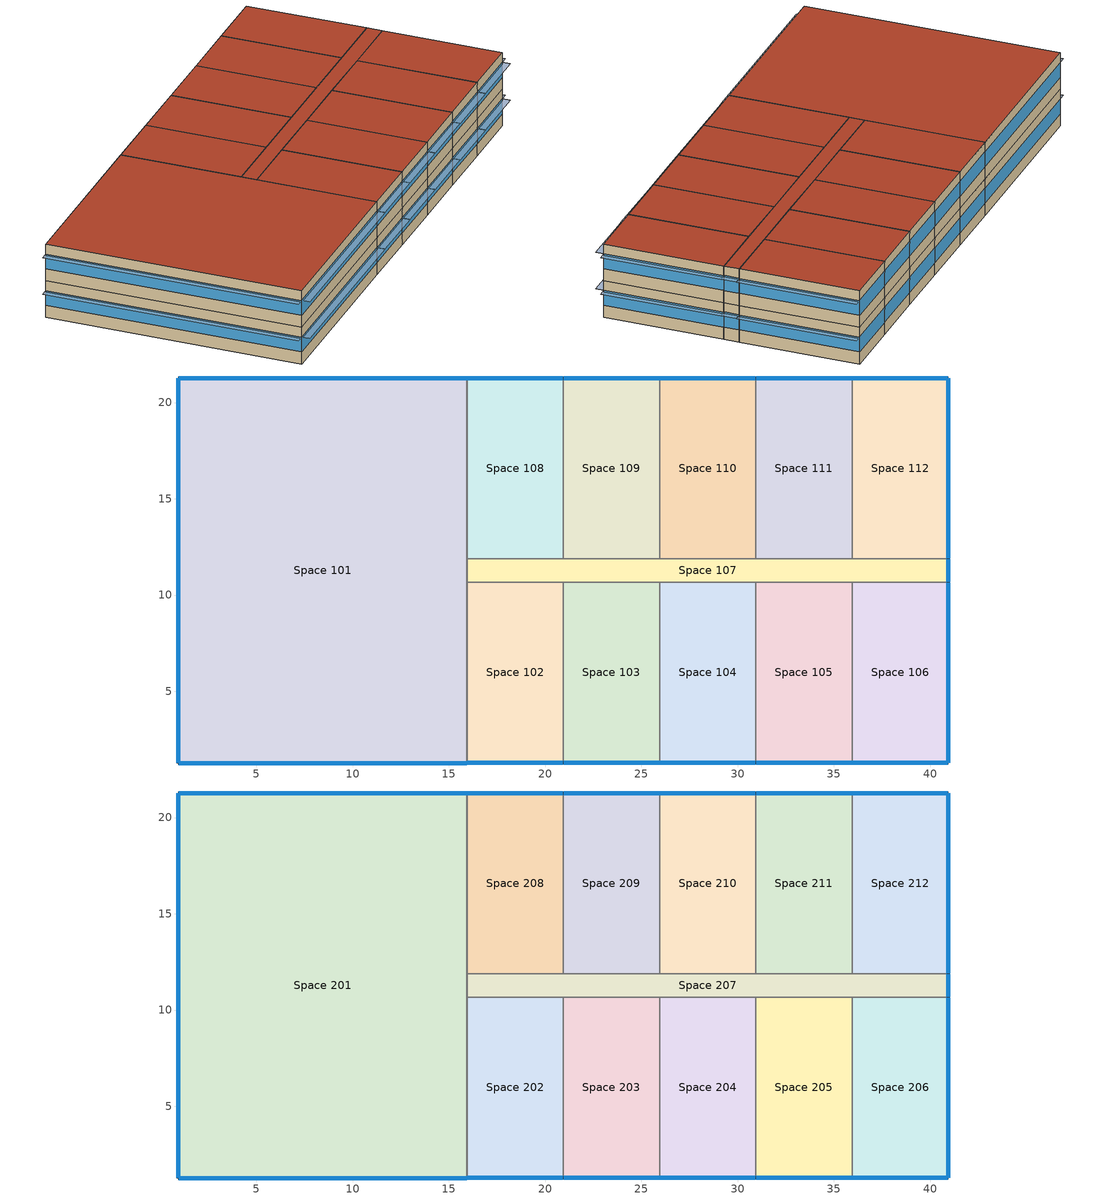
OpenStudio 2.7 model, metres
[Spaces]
Space 101
 floor ground: 15.94,21.28 15.94,1.28 0.94,1.28 0.94,21.28 z0
 wall outside: 15.94,21.28 0.94,21.28 0.94,1.28 15.94,1.28 z0:3
 wall to Space 108: 15.94,11.88 15.94,21.28 z0:3
 wall to Space 107: 15.94,10.68 15.94,11.88 z0:3
 wall to Space 102: 15.94,1.28 15.94,10.68 z0:3
 window: 15.92,21.28 0.97,21.28 / 0.97,1.28 15.92,1.28 / 0.94,21.25 0.94,1.3 z1:2.2
Space 102
 floor ground: 20.94,10.68 20.94,1.28 15.94,1.28 15.94,10.68 z0
 wall outside: 15.94,1.28 20.94,1.28 z0:3
 wall to Space 107: 20.94,10.68 15.94,10.68 z0:3
 wall to Space 103: 20.94,1.28 20.94,10.68 z0:3
 window: 15.97,1.28 20.92,1.28 z1:2.21
Space 103
 floor ground: 25.94,10.68 25.94,1.28 20.94,1.28 20.94,10.68 z0
 wall outside: 20.94,1.28 25.94,1.28 z0:3
 wall to Space 107: 25.94,10.68 20.94,10.68 z0:3
 wall to Space 104: 25.94,1.28 25.94,10.68 z0:3
 window: 20.97,1.28 25.92,1.28 z1:2.21
Space 104
 floor ground: 30.94,10.68 30.94,1.28 25.94,1.28 25.94,10.68 z0
 wall outside: 25.94,1.28 30.94,1.28 z0:3
 wall to Space 107: 30.94,10.68 25.94,10.68 z0:3
 wall to Space 105: 30.94,1.28 30.94,10.68 z0:3
 window: 25.97,1.28 30.92,1.28 z1:2.21
Space 105
 floor ground: 35.94,10.68 35.94,1.28 30.94,1.28 30.94,10.68 z0
 wall outside: 30.94,1.28 35.94,1.28 z0:3
 wall to Space 107: 35.94,10.68 30.94,10.68 z0:3
 wall to Space 106: 35.94,1.28 35.94,10.68 z0:3
 window: 30.97,1.28 35.92,1.28 z1:2.21
Space 106
 floor ground: 40.94,10.68 40.94,1.28 35.94,1.28 35.94,10.68 z0
 wall outside: 35.94,1.28 40.94,1.28 40.94,10.68 z0:3
 wall to Space 107: 40.94,10.68 35.94,10.68 z0:3
 window: 40.94,1.3 40.94,10.65 / 35.97,1.28 40.92,1.28 z1:2.21
Space 107
 floor ground: 40.94,11.88 40.94,10.68 15.94,10.68 15.94,11.88 z0
 wall outside: 40.94,10.68 40.94,11.88 z0:3
 wall to Space 111: 35.94,11.88 30.94,11.88 z0:3
 wall to Space 112: 40.94,11.88 35.94,11.88 z0:3
 wall to Space 108: 20.94,11.88 15.94,11.88 z0:3
 wall to Space 109: 25.94,11.88 20.94,11.88 z0:3
 wall to Space 110: 30.94,11.88 25.94,11.88 z0:3
 window: 40.94,10.7 40.94,11.85 z1:2.25
Space 108
 floor ground: 20.94,21.28 20.94,11.88 15.94,11.88 15.94,21.28 z0
 wall outside: 20.94,21.28 15.94,21.28 z0:3
 wall to Space 109: 20.94,11.88 20.94,21.28 z0:3
 window: 20.92,21.28 15.97,21.28 z1:2.21
Space 109
 floor ground: 25.94,21.28 25.94,11.88 20.94,11.88 20.94,21.28 z0
 wall outside: 25.94,21.28 20.94,21.28 z0:3
 wall to Space 110: 25.94,11.88 25.94,21.28 z0:3
 window: 25.92,21.28 20.97,21.28 z1:2.21
Space 110
 floor ground: 30.94,21.28 30.94,11.88 25.94,11.88 25.94,21.28 z0
 wall outside: 30.94,21.28 25.94,21.28 z0:3
 wall to Space 111: 30.94,11.88 30.94,21.28 z0:3
 window: 30.92,21.28 25.97,21.28 z1:2.21
Space 111
 floor ground: 35.94,21.28 35.94,11.88 30.94,11.88 30.94,21.28 z0
 wall outside: 35.94,21.28 30.94,21.28 z0:3
 wall to Space 112: 35.94,11.88 35.94,21.28 z0:3
 window: 35.92,21.28 30.97,21.28 z1:2.21
Space 112
 floor ground: 40.94,21.28 40.94,11.88 35.94,11.88 35.94,21.28 z0
 wall outside: 40.94,11.88 40.94,21.28 35.94,21.28 z0:3
 window: 40.94,11.9 40.94,21.25 / 40.92,21.28 35.97,21.28 z1:2.21
Space 201
 floor to Space 101: 15.94,21.28 15.94,1.28 0.94,1.28 0.94,21.28 z3
 wall outside: 15.94,21.28 0.94,21.28 0.94,1.28 15.94,1.28 z3:6
 wall to Space 208: 15.94,11.88 15.94,21.28 z3:6
 wall to Space 207: 15.94,10.68 15.94,11.88 z3:6
 wall to Space 202: 15.94,1.28 15.94,10.68 z3:6
 window: 15.92,21.28 0.97,21.28 / 0.97,1.28 15.92,1.28 / 0.94,21.25 0.94,1.3 z4:5.2
 roof outside: 15.94,1.28 15.94,21.28 0.94,21.28 0.94,1.28 z6
Space 202
 floor to Space 102: 20.94,10.68 20.94,1.28 15.94,1.28 15.94,10.68 z3
 wall outside: 15.94,1.28 20.94,1.28 z3:6
 wall to Space 207: 20.94,10.68 15.94,10.68 z3:6
 wall to Space 203: 20.94,1.28 20.94,10.68 z3:6
 window: 15.97,1.28 20.92,1.28 z4:5.21
 roof outside: 20.94,1.28 20.94,10.68 15.94,10.68 15.94,1.28 z6
Space 203
 floor to Space 103: 25.94,10.68 25.94,1.28 20.94,1.28 20.94,10.68 z3
 wall outside: 20.94,1.28 25.94,1.28 z3:6
 wall to Space 207: 25.94,10.68 20.94,10.68 z3:6
 wall to Space 204: 25.94,1.28 25.94,10.68 z3:6
 window: 20.97,1.28 25.92,1.28 z4:5.21
 roof outside: 25.94,1.28 25.94,10.68 20.94,10.68 20.94,1.28 z6
Space 204
 floor to Space 104: 30.94,10.68 30.94,1.28 25.94,1.28 25.94,10.68 z3
 wall outside: 25.94,1.28 30.94,1.28 z3:6
 wall to Space 207: 30.94,10.68 25.94,10.68 z3:6
 wall to Space 205: 30.94,1.28 30.94,10.68 z3:6
 window: 25.97,1.28 30.92,1.28 z4:5.21
 roof outside: 30.94,1.28 30.94,10.68 25.94,10.68 25.94,1.28 z6
Space 205
 floor to Space 105: 35.94,10.68 35.94,1.28 30.94,1.28 30.94,10.68 z3
 wall outside: 30.94,1.28 35.94,1.28 z3:6
 wall to Space 207: 35.94,10.68 30.94,10.68 z3:6
 wall to Space 206: 35.94,1.28 35.94,10.68 z3:6
 window: 30.97,1.28 35.92,1.28 z4:5.21
 roof outside: 35.94,1.28 35.94,10.68 30.94,10.68 30.94,1.28 z6
Space 206
 floor to Space 106: 40.94,10.68 40.94,1.28 35.94,1.28 35.94,10.68 z3
 wall outside: 35.94,1.28 40.94,1.28 40.94,10.68 z3:6
 wall to Space 207: 40.94,10.68 35.94,10.68 z3:6
 window: 40.94,1.3 40.94,10.65 / 35.97,1.28 40.92,1.28 z4:5.21
 roof outside: 40.94,1.28 40.94,10.68 35.94,10.68 35.94,1.28 z6
Space 207
 floor to Space 107: 40.94,11.88 40.94,10.68 15.94,10.68 15.94,11.88 z3
 wall outside: 40.94,10.68 40.94,11.88 z3:6
 wall to Space 211: 35.94,11.88 30.94,11.88 z3:6
 wall to Space 212: 40.94,11.88 35.94,11.88 z3:6
 wall to Space 208: 20.94,11.88 15.94,11.88 z3:6
 wall to Space 209: 25.94,11.88 20.94,11.88 z3:6
 wall to Space 210: 30.94,11.88 25.94,11.88 z3:6
 window: 40.94,10.7 40.94,11.85 z4:5.25
 roof outside: 40.94,10.68 40.94,11.88 15.94,11.88 15.94,10.68 z6
Space 208
 floor to Space 108: 20.94,21.28 20.94,11.88 15.94,11.88 15.94,21.28 z3
 wall outside: 20.94,21.28 15.94,21.28 z3:6
 wall to Space 209: 20.94,11.88 20.94,21.28 z3:6
 window: 20.92,21.28 15.97,21.28 z4:5.21
 roof outside: 20.94,11.88 20.94,21.28 15.94,21.28 15.94,11.88 z6
Space 209
 floor to Space 109: 25.94,21.28 25.94,11.88 20.94,11.88 20.94,21.28 z3
 wall outside: 25.94,21.28 20.94,21.28 z3:6
 wall to Space 210: 25.94,11.88 25.94,21.28 z3:6
 window: 25.92,21.28 20.97,21.28 z4:5.21
 roof outside: 25.94,11.88 25.94,21.28 20.94,21.28 20.94,11.88 z6
Space 210
 floor to Space 110: 30.94,21.28 30.94,11.88 25.94,11.88 25.94,21.28 z3
 wall outside: 30.94,21.28 25.94,21.28 z3:6
 wall to Space 211: 30.94,11.88 30.94,21.28 z3:6
 window: 30.92,21.28 25.97,21.28 z4:5.21
 roof outside: 30.94,11.88 30.94,21.28 25.94,21.28 25.94,11.88 z6
Space 211
 floor to Space 111: 35.94,21.28 35.94,11.88 30.94,11.88 30.94,21.28 z3
 wall outside: 35.94,21.28 30.94,21.28 z3:6
 wall to Space 212: 35.94,11.88 35.94,21.28 z3:6
 window: 35.92,21.28 30.97,21.28 z4:5.21
 roof outside: 35.94,11.88 35.94,21.28 30.94,21.28 30.94,11.88 z6
Space 212
 floor to Space 112: 40.94,21.28 40.94,11.88 35.94,11.88 35.94,21.28 z3
 wall outside: 40.94,11.88 40.94,21.28 35.94,21.28 z3:6
 window: 40.94,11.9 40.94,21.25 / 40.92,21.28 35.97,21.28 z4:5.21
 roof outside: 40.94,11.88 40.94,21.28 35.94,21.28 35.94,11.88 z6
shading: 41.55,1.3 41.55,10.65 40.94,10.65 40.94,1.3 z2.21; 25.92,0.67 25.92,1.28 20.97,1.28 20.97,0.67 z2.21; 35.92,0.67 35.92,1.28 30.97,1.28 30.97,0.67 z2.21; 0.94,1.3 0.94,21.25 0.34,21.25 0.34,1.3 z2.2; 20.92,0.67 20.92,1.28 15.97,1.28 15.97,0.67 z2.21; 15.92,0.67 15.92,1.28 0.97,1.28 0.97,0.67 z2.2; 30.92,0.67 30.92,1.28 25.97,1.28 25.97,0.67 z2.21; 41.55,11.9 41.55,21.25 40.94,21.25 40.94,11.9 z2.21; 40.92,0.67 40.92,1.28 35.97,1.28 35.97,0.67 z2.21; 41.57,10.7 41.57,11.85 40.94,11.85 40.94,10.7 z2.25; 20.92,0.67 20.92,1.28 15.97,1.28 15.97,0.67 z5.21; 35.92,0.67 35.92,1.28 30.97,1.28 30.97,0.67 z5.21; 30.92,0.67 30.92,1.28 25.97,1.28 25.97,0.67 z5.21; 25.92,0.67 25.92,1.28 20.97,1.28 20.97,0.67 z5.21; 15.92,0.67 15.92,1.28 0.97,1.28 0.97,0.67 z5.2; 0.94,1.3 0.94,21.25 0.34,21.25 0.34,1.3 z5.2; 41.55,11.9 41.55,21.25 40.94,21.25 40.94,11.9 z5.21; 41.55,1.3 41.55,10.65 40.94,10.65 40.94,1.3 z5.21; 40.92,0.67 40.92,1.28 35.97,1.28 35.97,0.67 z5.21; 41.57,10.7 41.57,11.85 40.94,11.85 40.94,10.7 z5.25
[Building]
Building 1: Space Type=189.1-2009 - Office - OpenOffice - CZ4-8; Default Construction Set=189.1-2009 - CZ5 - Office
[Site]
Piacenza: Latitude {deg}=44.92; Longitude {deg}=9.73; Time Zone {hr}=1; Elevation {m}=134
[ClimateZones]
Climate Zone Institution Name 1=ASHRAE; Climate Zone Document Name 1=ANSI/ASHRAE Standard 169; Climate Zone Document Year 1=2006; Climate Zone Institution Name 2=CEC; Climate Zone Document Name 2=California Climate Zone Descriptions; Climate Zone Document Year 2=1995
[SizingPeriod:DesignDay] Sky Clearness=0; Rain Indicator=0; Snow Indicator=0; Day of Month=21; Daylight Saving Time Indicator=0; Dry-Bulb Temperature Range Modifier Type=DefaultMultipliers
Name | Maximum Dry-Bulb Temperature {C} | Daily Dry-Bulb Temperature Range {deltaC} | Humidity Indicating Conditions at Maximum Dry-Bulb | Barometric Pressure {Pa} | Wind Speed {m/s} | Wind Direction {deg} | Month | Day Type | Humidity Indicating Type | Solar Model Indicator | ASHRAE Taub | ASHRAE Taud
Piacenza Ann Htg 99.6% Condns DB | -6.1 | 0 | -6.1 | 99726 | 2 | 250 | 1 | WinterDesignDay | Wetbulb | ASHRAEClearSky
Piacenza Ann Hum_n 99.6% Condns DP=>MCDB | 3.5 | 0 | -11.3 | 99726 | 2 | 250 | 1 | WinterDesignDay | Dewpoint | ASHRAEClearSky
Piacenza Ann Htg Wind 99.6% Condns WS=>MCDB | 5.8 | 0 | 5.8 | 99726 | 8.9 | 250 | 1 | WinterDesignDay | Wetbulb | ASHRAEClearSky
Piacenza Ann Clg .4% Condns DB=>MWB | 33.1 | 11.9 | 22.7 | 99726 | 2.3 | 90 | 8 | SummerDesignDay | Wetbulb | ASHRAETau | 0.48 | 1.935
Piacenza Ann Clg .4% Condns WB=>MDB | 30.1 | 11.9 | 24.6 | 99726 | 2.3 | 90 | 8 | SummerDesignDay | Wetbulb | ASHRAETau | 0.48 | 1.935
Piacenza Ann Clg .4% Condns DP=>MDB | 27.4 | 11.9 | 23 | 99726 | 2.3 | 90 | 8 | SummerDesignDay | Dewpoint | ASHRAETau | 0.48 | 1.935
Piacenza Ann Clg .4% Condns Enth=>MDB | 30.3 | 11.9 | 74900 | 99726 | 2.3 | 90 | 8 | SummerDesignDay | Enthalpy | ASHRAETau | 0.48 | 1.935
OSLO/FORNEBU Ann Htg 99.6% Condns DB | -17.2 | 0 | -17.2 | 101121 | 0.8 | 0 | 1 | WinterDesignDay | Wetbulb | ASHRAEClearSky
OSLO/FORNEBU Ann Hum_n 99.6% Condns DP=>MCDB | -16 | 0 | -19.9 | 101121 | 0.8 | 0 | 1 | WinterDesignDay | Dewpoint | ASHRAEClearSky
OSLO/FORNEBU Ann Htg Wind 99.6% Condns WS=>MCDB | 5.4 | 0 | 5.4 | 101121 | 10.6 | 0 | 1 | WinterDesignDay | Wetbulb | ASHRAEClearSky
OSLO/FORNEBU Ann Clg .4% Condns DB=>MWB | 26.8 | 8.8 | 17.8 | 101121 | 3.2 | 170 | 7 | SummerDesignDay | Wetbulb | ASHRAETau | 0.402 | 2.166
OSLO/FORNEBU Ann Clg .4% Condns WB=>MDB | 24.1 | 8.8 | 19.2 | 101121 | 3.2 | 170 | 7 | SummerDesignDay | Wetbulb | ASHRAETau | 0.402 | 2.166
OSLO/FORNEBU Ann Clg .4% Condns DP=>MDB | 20.6 | 8.8 | 17.7 | 101121 | 3.2 | 170 | 7 | SummerDesignDay | Dewpoint | ASHRAETau | 0.402 | 2.166
OSLO/FORNEBU Ann Clg .4% Condns Enth=>MDB | 23.7 | 8.8 | 54500 | 101121 | 3.2 | 170 | 7 | SummerDesignDay | Enthalpy | ASHRAETau | 0.402 | 2.166
BANGKOK Ann Htg 99.6% Condns DB | 19 | 0 | 19 | 101181 | 1.6 | 350 | 12 | WinterDesignDay | Wetbulb | ASHRAEClearSky
BANGKOK Ann Hum_n 99.6% Condns DP=>MCDB | 25.8 | 0 | 11.2 | 101181 | 1.6 | 350 | 12 | WinterDesignDay | Dewpoint | ASHRAEClearSky
BANGKOK Ann Htg Wind 99.6% Condns WS=>MCDB | 27.5 | 0 | 27.5 | 101181 | 6.4 | 350 | 12 | WinterDesignDay | Wetbulb | ASHRAEClearSky
BANGKOK Ann Clg .4% Condns DB=>MWB | 37.2 | 9.2 | 26.7 | 101181 | 4.1 | 180 | 4 | SummerDesignDay | Wetbulb | ASHRAETau | 0.7 | 1.538
BANGKOK Ann Clg .4% Condns WB=>MDB | 34.2 | 9.2 | 29.6 | 101181 | 4.1 | 180 | 4 | SummerDesignDay | Wetbulb | ASHRAETau | 0.7 | 1.538
BANGKOK Ann Clg .4% Condns DP=>MDB | 32.1 | 9.2 | 28.7 | 101181 | 4.1 | 180 | 4 | SummerDesignDay | Dewpoint | ASHRAETau | 0.7 | 1.538
BANGKOK Ann Clg .4% Condns Enth=>MDB | 34 | 9.2 | 98000 | 101181 | 4.1 | 180 | 4 | SummerDesignDay | Enthalpy | ASHRAETau | 0.7 | 1.538
[DefaultConstructionSet] Interior Partition Construction=Interior Partition
Name | Default Exterior Surface Constructions | Default Interior Surface Constructions | Default Ground Contact Surface Constructions | Default Exterior SubSurface Constructions | Default Interior SubSurface Constructions
189.1-2009 - CZ1 - Office | Default Surface Constructions 22 | Default Surface Constructions 23 | Default Surface Constructions 24 | Default Sub Surface Constructions 15 | Default Sub Surface Constructions 16
189.1-2009 - CZ5 - Office | Default Surface Constructions 13 | Default Surface Constructions 14 | Default Surface Constructions 15 | Default Sub Surface Constructions 9 | Default Sub Surface Constructions 10
[DefaultSurfaceConstructions]
Name | Floor Construction | Wall Construction | Roof Ceiling Construction
Default Surface Constructions 13 | ExtSlabCarpet 4in ClimateZone 1-8 | ASHRAE 189.1-2009 ExtWall Mass ClimateZone 5 | ASHRAE 189.1-2009 ExtRoof IEAD ClimateZone 2-5
Default Surface Constructions 14; Default Surface Constructions 23 | Interior Floor | Interior Wall | Interior Ceiling
Default Surface Constructions 15; Default Surface Constructions 24 | ExtSlabCarpet 4in ClimateZone 1-8 | ExtSlabCarpet 4in ClimateZone 1-8 | ExtSlabCarpet 4in ClimateZone 1-8
Default Surface Constructions 22 | ExtSlabCarpet 4in ClimateZone 1-8 | _WALL2 | ASHRAE 189.1-2009 ExtRoof IEAD ClimateZone 1
[Construction]
ExtSlabCarpet 4in ClimateZone 1-8: MAT-CC05 4 HW CONCRETE, CP02 CARPET PAD
ASHRAE 189.1-2009 ExtRoof IEAD ClimateZone 1: Roof Membrane, Roof Insulation [18], Metal Decking
Interior Floor: F16 Acoustic tile, F05 Ceiling air space resistance, M11 100mm lightweight concrete
Interior Wall: G01a 19mm gypsum board, F04 Wall air space resistance, G01a 19mm gypsum board
Interior Ceiling: M11 100mm lightweight concrete, F05 Ceiling air space resistance, F16 Acoustic tile
ASHRAE 189.1-2009 ExtWindow ClimateZone 1: Theoretical Glass [167]
Exterior Door: F08 Metal surface, I01 25mm insulation board
Interior Window: Clear 3mm
Interior Door; Interior Partition: G05 25mm wood
ASHRAE 189.1-2009 ExtRoof IEAD ClimateZone 2-5: Roof Membrane, Roof Insulation [21], Metal Decking
ASHRAE 189.1-2009 ExtWindow ClimateZone 4-5: Theoretical Glass [207]
ASHRAE 189.1-2009 ExtWall Mass ClimateZone 5: 1IN Stucco, 8IN Concrete HW, Wall Insulation [40], 1/2IN Gypsum
_WALL2: _Stucco, _Concrete, _Gypsium
[Material]
Name | Roughness | Thickness {m} | Conductivity {W/m-K} | Density {kg/m3} | Specific Heat {J/kg-K} | Thermal Absorptance | Solar Absorptance | Visible Absorptance
MAT-CC05 4 HW CONCRETE | Rough | 0.1016 | 1.311 | 2240 | 836.8 | 0.9 | 0.85 | 0.85
1IN Stucco | Smooth | 0.0253 | 0.6918 | 1858 | 837 | 0.9 | 0.92 | 0.92
8IN Concrete HW | MediumRough | 0.2033 | 1.7296 | 2243 | 837 | 0.9 | 0.65 | 0.65
1/2IN Gypsum | Smooth | 0.0127 | 0.16 | 784.9 | 830 | 0.9 | 0.4 | 0.4
Roof Membrane | VeryRough | 0.0095 | 0.16 | 1121.29 | 1460 | 0.9 | 0.7 | 0.7
Roof Insulation [18] | MediumRough | 0.1693 | 0.049 | 265 | 836.8 | 0.9 | 0.7 | 0.7
Metal Decking | MediumSmooth | 0.0015 | 45.006 | 7680 | 418.4 | 0.9 | 0.6 | 0.6
F16 Acoustic tile | MediumSmooth | 0.0191 | 0.06 | 368 | 590 | 0.9 | 0.3 | 0.3
M11 100mm lightweight concrete | MediumRough | 0.1016 | 0.53 | 1280 | 840 | 0.9 | 0.5 | 0.5
G01a 19mm gypsum board | MediumSmooth | 0.019 | 0.16 | 800 | 1090 | 0.9 | 0.4 | 0.4
F08 Metal surface | Smooth | 0.0008 | 45.28 | 7824 | 500 | 0.9 | 0.7 | 0.7
I01 25mm insulation board | MediumRough | 0.0254 | 0.03 | 43 | 1210 | 0.9 | 0.6 | 0.6
G05 25mm wood | MediumSmooth | 0.0254 | 0.15 | 608 | 1630 | 0.9 | 0.5 | 0.5
Roof Insulation [21] | MediumRough | 0.2105 | 0.049 | 265 | 836.8 | 0.9 | 0.7 | 0.7
Wall Insulation [40] | MediumRough | 0.0794 | 0.0432 | 91 | 837 | 0.9 | 0.5 | 0.5
_Gypsium | Smooth | 0.012 | 0.16 | 784.9 | 830 |  | 0.4 | 0.4
_Stucco | Smooth | 0.025 | 0.6918 | 1858 | 837 |  | 0.92 | 0.92
_Concrete | MediumRough | 0.2 | 1.7296 | 2243 | 837 |  | 0.65 | 0.65
[Material:NoMass]
CP02 CARPET PAD: Roughness=Smooth; Thermal Resistance {m2-K/W}=0.1; Thermal Absorptance=0.9; Solar Absorptance=0.8; Visible Absorptance=0.8
[Material:AirGap]
Name | Thermal Resistance {m2-K/W}
F05 Ceiling air space resistance | 0.18
F04 Wall air space resistance | 0.15
[DefaultSubSurfaceConstructions]
Name | Fixed Window Construction | Operable Window Construction | Door Construction | Tubular Daylight Dome Construction | Tubular Daylight Diffuser Construction
Default Sub Surface Constructions 9 | ASHRAE 189.1-2009 ExtWindow ClimateZone 4-5 | ASHRAE 189.1-2009 ExtWindow ClimateZone 4-5 | Exterior Door | Interior Window | Interior Window
Default Sub Surface Constructions 10; Default Sub Surface Constructions 16 | Interior Window | Interior Window | Interior Door
Default Sub Surface Constructions 15 | ASHRAE 189.1-2009 ExtWindow ClimateZone 1 | ASHRAE 189.1-2009 ExtWindow ClimateZone 1 | Exterior Door | Interior Window | Interior Window
[WindowMaterial:Glazing] Optical Data Type=SpectralAverage; Thickness {m}=0.003; Back Side Solar Reflectance at Normal Incidence=0; Back Side Visible Reflectance at Normal Incidence=0; Infrared Transmittance at Normal Incidence=0; Dirt Correction Factor for Solar and Visible Transmittance=1; Solar Diffusing=No
Name | Solar Transmittance at Normal Incidence | Front Side Solar Reflectance at Normal Incidence | Visible Transmittance at Normal Incidence | Front Side Visible Reflectance at Normal Incidence | Front Side Infrared Hemispherical Emissivity | Back Side Infrared Hemispherical Emissivity | Conductivity {W/m-K}
Theoretical Glass [167] | 0.2374 | 0.7126 | 0.2512 | 0.6988 | 0.985 | 0.985 | 2.1073
Clear 3mm | 0.837 | 0.075 | 0.898 | 0.081 | 0.84 | 0.84 | 0.9
Theoretical Glass [207] | 0.3311 | 0.6189 | 0.44 | 0.51 | 0.9 | 0.9 | 0.0133
[WindowMaterial:Blind]
Window Material Blind 1: Slat Width {m}=0.025; Slat Separation {m}=0.01875; Front Side Slat Beam Solar Reflectance=0.5; Back Side Slat Beam Solar Reflectance=0.5; Front Side Slat Diffuse Solar Reflectance=0.5; Back Side Slat Diffuse Solar Reflectance=0.5; Slat Beam Visible Transmittance=0
[SpaceType] Standards Building Type=Office
Name | Default Schedule Set | Design Specification Outdoor Air Object | Standards Space Type
189.1-2009 - Office - BreakRoom - CZ1-3 | 189.1-2009 - Office - BreakRoom - CZ1-3 Schedule Set | 189.1-2009 - Office - BreakRoom - CZ1-3 Ventilation | BreakRoom
189.1-2009 - Office - ClosedOffice - CZ1-3 | 189.1-2009 - Office - ClosedOffice - CZ1-3 Schedule Set | 189.1-2009 - Office - ClosedOffice - CZ1-3 Ventilation | ClosedOffice
189.1-2009 - Office - Conference - CZ1-3 | 189.1-2009 - Office - Conference - CZ1-3 Schedule Set | 189.1-2009 - Office - Conference - CZ1-3 Ventilation | Conference
189.1-2009 - Office - Corridor - CZ1-3 | 189.1-2009 - Office - Corridor - CZ1-3 Schedule Set | 189.1-2009 - Office - Corridor - CZ1-3 Ventilation | Corridor
189.1-2009 - Office - Lobby - CZ1-3 | 189.1-2009 - Office - Lobby - CZ1-3 Schedule Set | 189.1-2009 - Office - Lobby - CZ1-3 Ventilation | Lobby
189.1-2009 - Office - OpenOffice - CZ1-3 | 189.1-2009 - Office - OpenOffice - CZ1-3 Schedule Set | 189.1-2009 - Office - OpenOffice - CZ1-3 Ventilation | OpenOffice
189.1-2009 - Office - PrintRoom - CZ1-3 | 189.1-2009 - Office - PrintRoom - CZ1-3 Schedule Set | 189.1-2009 - Office - PrintRoom - CZ1-3 Ventilation | PrintRoom
189.1-2009 - Office - Restroom - CZ1-3 | 189.1-2009 - Office - Restroom - CZ1-3 Schedule Set | 189.1-2009 - Office - Restroom - CZ1-3 Ventilation | Restroom
189.1-2009 - Office - Stair - CZ1-3 | 189.1-2009 - Office - Stair - CZ1-3 Schedule Set | 189.1-2009 - Office - Stair - CZ1-3 Ventilation | Stair
189.1-2009 - Office - OpenOffice - CZ4-8 | 189.1-2009 - Office - OpenOffice - CZ4-8 Schedule Set | 189.1-2009 - Office - OpenOffice - CZ4-8 Ventilation | OpenOffice
[DefaultScheduleSet] Lighting Schedule=Office Bldg Light; Infiltration Schedule=Office Infil Quarter On
Name | Number of People Schedule | People Activity Level Schedule | Electric Equipment Schedule
189.1-2009 - Office - BreakRoom - CZ1-3 Schedule Set; 189.1-2009 - Office - Conference - CZ1-3 Schedule Set; 189.1-2009 - Office - Lobby - CZ1-3 Schedule Set; 189.1-2009 - Office - PrintRoom - CZ1-3 Schedule Set; 189.1-2009 - Office - Restroom - CZ1-3 Schedule Set | Office Misc Occ | Office Activity | Office Bldg Equip
189.1-2009 - Office - ClosedOffice - CZ1-3 Schedule Set; 189.1-2009 - Office - Corridor - CZ1-3 Schedule Set; 189.1-2009 - Office - OpenOffice - CZ1-3 Schedule Set; 189.1-2009 - Office - OpenOffice - CZ4-8 Schedule Set | Office Work Occ | Office Activity | Office Bldg Equip
189.1-2009 - Office - Stair - CZ1-3 Schedule Set
[Lights:Definition] Design Level Calculation Method=Watts/Area
Name | Watts per Space Floor Area {W/m2}
189.1-2009 - Office - BreakRoom - CZ1-3 Lights Definition | 11.625
189.1-2009 - Office - ClosedOffice - CZ1-3 Lights Definition; 189.1-2009 - Office - OpenOffice - CZ1-3 Lights Definition; 189.1-2009 - Office - PrintRoom - CZ1-3 Lights Definition; 189.1-2009 - Office - OpenOffice - CZ4-8 Lights Definition | 10.6563
189.1-2009 - Office - Conference - CZ1-3 Lights Definition; 189.1-2009 - Office - Lobby - CZ1-3 Lights Definition | 12.5938
189.1-2009 - Office - Corridor - CZ1-3 Lights Definition | 4.84376
189.1-2009 - Office - Restroom - CZ1-3 Lights Definition | 8.71877
189.1-2009 - Office - Stair - CZ1-3 Lights Definition | 5.81251
[Lights]
Name | Lights Definition | Space or SpaceType
189.1-2009 - Office - BreakRoom - CZ1-3 Lights | 189.1-2009 - Office - BreakRoom - CZ1-3 Lights Definition | 189.1-2009 - Office - BreakRoom - CZ1-3
189.1-2009 - Office - ClosedOffice - CZ1-3 Lights | 189.1-2009 - Office - ClosedOffice - CZ1-3 Lights Definition | 189.1-2009 - Office - ClosedOffice - CZ1-3
189.1-2009 - Office - Conference - CZ1-3 Lights | 189.1-2009 - Office - Conference - CZ1-3 Lights Definition | 189.1-2009 - Office - Conference - CZ1-3
189.1-2009 - Office - Corridor - CZ1-3 Lights | 189.1-2009 - Office - Corridor - CZ1-3 Lights Definition | 189.1-2009 - Office - Corridor - CZ1-3
189.1-2009 - Office - Lobby - CZ1-3 Lights | 189.1-2009 - Office - Lobby - CZ1-3 Lights Definition | 189.1-2009 - Office - Lobby - CZ1-3
189.1-2009 - Office - OpenOffice - CZ1-3 Lights | 189.1-2009 - Office - OpenOffice - CZ1-3 Lights Definition | 189.1-2009 - Office - OpenOffice - CZ1-3
189.1-2009 - Office - PrintRoom - CZ1-3 Lights | 189.1-2009 - Office - PrintRoom - CZ1-3 Lights Definition | 189.1-2009 - Office - PrintRoom - CZ1-3
189.1-2009 - Office - Restroom - CZ1-3 Lights | 189.1-2009 - Office - Restroom - CZ1-3 Lights Definition | 189.1-2009 - Office - Restroom - CZ1-3
189.1-2009 - Office - Stair - CZ1-3 Lights | 189.1-2009 - Office - Stair - CZ1-3 Lights Definition | 189.1-2009 - Office - Stair - CZ1-3
189.1-2009 - Office - OpenOffice - CZ4-8 Lights | 189.1-2009 - Office - OpenOffice - CZ4-8 Lights Definition | 189.1-2009 - Office - OpenOffice - CZ4-8
[DesignSpecification:OutdoorAir] Outdoor Air Method=Sum
Name | Outdoor Air Flow per Person {m3/s-person} | Outdoor Air Flow per Floor Area {m3/s-m2}
189.1-2009 - Office - BreakRoom - CZ1-3 Ventilation; 189.1-2009 - Office - Lobby - CZ1-3 Ventilation | 0.00707921
189.1-2009 - Office - ClosedOffice - CZ1-3 Ventilation; 189.1-2009 - Office - Conference - CZ1-3 Ventilation; 189.1-2009 - Office - OpenOffice - CZ1-3 Ventilation; 189.1-2009 - Office - OpenOffice - CZ4-8 Ventilation | 0.00943895
189.1-2009 - Office - Corridor - CZ1-3 Ventilation; 189.1-2009 - Office - PrintRoom - CZ1-3 Ventilation; 189.1-2009 - Office - Stair - CZ1-3 Ventilation |  | 0.000254
189.1-2009 - Office - Restroom - CZ1-3 Ventilation |  | 0.0048768
[People:Definition] Number of People Calculation Method=People/Area; Fraction Radiant=0.3
Name | People per Space Floor Area {person/m2}
189.1-2009 - Office - BreakRoom - CZ1-3 People Definition; 189.1-2009 - Office - Conference - CZ1-3 People Definition | 0.538196
189.1-2009 - Office - ClosedOffice - CZ1-3 People Definition | 0.0511286
189.1-2009 - Office - Corridor - CZ1-3 People Definition | 0.0107639
189.1-2009 - Office - Lobby - CZ1-3 People Definition; 189.1-2009 - Office - PrintRoom - CZ1-3 People Definition; 189.1-2009 - Office - Restroom - CZ1-3 People Definition | 0.107639
189.1-2009 - Office - OpenOffice - CZ1-3 People Definition; 189.1-2009 - Office - OpenOffice - CZ4-8 People Definition | 0.0565105
[People]
Name | People Definition | Space or SpaceType
189.1-2009 - Office - BreakRoom - CZ1-3 People | 189.1-2009 - Office - BreakRoom - CZ1-3 People Definition | 189.1-2009 - Office - BreakRoom - CZ1-3
189.1-2009 - Office - ClosedOffice - CZ1-3 People | 189.1-2009 - Office - ClosedOffice - CZ1-3 People Definition | 189.1-2009 - Office - ClosedOffice - CZ1-3
189.1-2009 - Office - Conference - CZ1-3 People | 189.1-2009 - Office - Conference - CZ1-3 People Definition | 189.1-2009 - Office - Conference - CZ1-3
189.1-2009 - Office - Corridor - CZ1-3 People | 189.1-2009 - Office - Corridor - CZ1-3 People Definition | 189.1-2009 - Office - Corridor - CZ1-3
189.1-2009 - Office - Lobby - CZ1-3 People | 189.1-2009 - Office - Lobby - CZ1-3 People Definition | 189.1-2009 - Office - Lobby - CZ1-3
189.1-2009 - Office - OpenOffice - CZ1-3 People | 189.1-2009 - Office - OpenOffice - CZ1-3 People Definition | 189.1-2009 - Office - OpenOffice - CZ1-3
189.1-2009 - Office - PrintRoom - CZ1-3 People | 189.1-2009 - Office - PrintRoom - CZ1-3 People Definition | 189.1-2009 - Office - PrintRoom - CZ1-3
189.1-2009 - Office - Restroom - CZ1-3 People | 189.1-2009 - Office - Restroom - CZ1-3 People Definition | 189.1-2009 - Office - Restroom - CZ1-3
189.1-2009 - Office - OpenOffice - CZ4-8 People | 189.1-2009 - Office - OpenOffice - CZ4-8 People Definition | 189.1-2009 - Office - OpenOffice - CZ4-8
[SpaceInfiltration:DesignFlowRate] Design Flow Rate Calculation Method=Flow/ExteriorArea
Name | Space or SpaceType | Flow per Exterior Surface Area {m3/s-m2}
189.1-2009 - Office - BreakRoom - CZ1-3 Infiltration | 189.1-2009 - Office - BreakRoom - CZ1-3 | 0.00030226
189.1-2009 - Office - ClosedOffice - CZ1-3 Infiltration | 189.1-2009 - Office - ClosedOffice - CZ1-3 | 0.00030226
189.1-2009 - Office - Conference - CZ1-3 Infiltration | 189.1-2009 - Office - Conference - CZ1-3 | 0.00030226
189.1-2009 - Office - Corridor - CZ1-3 Infiltration | 189.1-2009 - Office - Corridor - CZ1-3 | 0.00030226
189.1-2009 - Office - Lobby - CZ1-3 Infiltration | 189.1-2009 - Office - Lobby - CZ1-3 | 0.00030226
189.1-2009 - Office - OpenOffice - CZ1-3 Infiltration | 189.1-2009 - Office - OpenOffice - CZ1-3 | 0.00030226
189.1-2009 - Office - PrintRoom - CZ1-3 Infiltration | 189.1-2009 - Office - PrintRoom - CZ1-3 | 0.00030226
189.1-2009 - Office - Restroom - CZ1-3 Infiltration | 189.1-2009 - Office - Restroom - CZ1-3 | 0.00030226
189.1-2009 - Office - Stair - CZ1-3 Infiltration | 189.1-2009 - Office - Stair - CZ1-3 | 0.00030226
189.1-2009 - Office - OpenOffice - CZ4-8 Infiltration | 189.1-2009 - Office - OpenOffice - CZ4-8 | 0.000226568
[ElectricEquipment:Definition] Design Level Calculation Method=Watts/Area
Name | Watts per Space Floor Area {W/m2}
189.1-2009 - Office - BreakRoom - CZ1-3 Electric Equipment Definition | 48.007
189.1-2009 - Office - ClosedOffice - CZ1-3 Electric Equipment Definition | 6.8889
189.1-2009 - Office - Conference - CZ1-3 Electric Equipment Definition | 3.98265
189.1-2009 - Office - Corridor - CZ1-3 Electric Equipment Definition | 1.72223
189.1-2009 - Office - Lobby - CZ1-3 Electric Equipment Definition; 189.1-2009 - Office - Restroom - CZ1-3 Electric Equipment Definition | 0.753474
189.1-2009 - Office - OpenOffice - CZ1-3 Electric Equipment Definition; 189.1-2009 - Office - OpenOffice - CZ4-8 Electric Equipment Definition | 7.64238
189.1-2009 - Office - PrintRoom - CZ1-3 Electric Equipment Definition | 30.0313
[ElectricEquipment]
Name | Electric Equipment Definition | Space or SpaceType
189.1-2009 - Office - BreakRoom - CZ1-3 Electric Equipment | 189.1-2009 - Office - BreakRoom - CZ1-3 Electric Equipment Definition | 189.1-2009 - Office - BreakRoom - CZ1-3
189.1-2009 - Office - ClosedOffice - CZ1-3 Electric Equipment | 189.1-2009 - Office - ClosedOffice - CZ1-3 Electric Equipment Definition | 189.1-2009 - Office - ClosedOffice - CZ1-3
189.1-2009 - Office - Conference - CZ1-3 Electric Equipment | 189.1-2009 - Office - Conference - CZ1-3 Electric Equipment Definition | 189.1-2009 - Office - Conference - CZ1-3
189.1-2009 - Office - Corridor - CZ1-3 Electric Equipment | 189.1-2009 - Office - Corridor - CZ1-3 Electric Equipment Definition | 189.1-2009 - Office - Corridor - CZ1-3
189.1-2009 - Office - Lobby - CZ1-3 Electric Equipment | 189.1-2009 - Office - Lobby - CZ1-3 Electric Equipment Definition | 189.1-2009 - Office - Lobby - CZ1-3
189.1-2009 - Office - OpenOffice - CZ1-3 Electric Equipment | 189.1-2009 - Office - OpenOffice - CZ1-3 Electric Equipment Definition | 189.1-2009 - Office - OpenOffice - CZ1-3
189.1-2009 - Office - PrintRoom - CZ1-3 Electric Equipment | 189.1-2009 - Office - PrintRoom - CZ1-3 Electric Equipment Definition | 189.1-2009 - Office - PrintRoom - CZ1-3
189.1-2009 - Office - Restroom - CZ1-3 Electric Equipment | 189.1-2009 - Office - Restroom - CZ1-3 Electric Equipment Definition | 189.1-2009 - Office - Restroom - CZ1-3
189.1-2009 - Office - OpenOffice - CZ4-8 Electric Equipment | 189.1-2009 - Office - OpenOffice - CZ4-8 Electric Equipment Definition | 189.1-2009 - Office - OpenOffice - CZ4-8
[ThermostatSetpoint:DualSetpoint] Heating Setpoint Temperature Schedule=Medium Office HtgSetp; Cooling Setpoint Temperature Schedule=Medium Office ClgSetp
Thermal Zone 1 Thermostat; Thermal Zone 2 Thermostat; Thermal Zone 3 Thermostat; Thermal Zone 4 Thermostat; Thermal Zone 5 Thermostat; Thermal Zone 6 Thermostat; Thermal Zone 7 Thermostat; Thermal Zone 8 Thermostat; Thermal Zone 9 Thermostat; Thermal Zone 10 Thermostat; Thermal Zone 11 Thermostat; Thermal Zone 12 Thermostat; Thermal Zone 13 Thermostat; Thermal Zone 14 Thermostat; Thermal Zone 15 Thermostat; Thermal Zone 16 Thermostat
[ShadingControl]
Shading Control 1: Shading Type=InteriorBlind; Shading Device Material=Window Material Blind 1
[BuildingStory] Nominal Floor to Floor Height {m}=3
Name | Nominal Z Coordinate {m}
Building Story 1 | 0
Building Story 2 | 3
[Space] Default Construction Set=189.1-2009 - CZ1 - Office
Name | Space Type | Building Story | Thermal Zone
Space 101 | 189.1-2009 - Office - Lobby - CZ1-3 | Building Story 1 | Thermal Zone 5
Space 102 | 189.1-2009 - Office - BreakRoom - CZ1-3 | Building Story 1 | Thermal Zone 3
Space 103; Space 104; Space 105; Space 108; Space 109 | 189.1-2009 - Office - ClosedOffice - CZ1-3 | Building Story 1 | Thermal Zone 1
Space 106 | 189.1-2009 - Office - Restroom - CZ1-3 | Building Story 1 | Thermal Zone 7
Space 107 | 189.1-2009 - Office - Corridor - CZ1-3 | Building Story 1 | Thermal Zone 11
Space 110 | 189.1-2009 - Office - Conference - CZ1-3 | Building Story 1 | Thermal Zone 15
Space 111 | 189.1-2009 - Office - PrintRoom - CZ1-3 | Building Story 1 | Thermal Zone 13
Space 112 | 189.1-2009 - Office - Stair - CZ1-3 | Building Story 1 | Thermal Zone 9
Space 201 | 189.1-2009 - Office - OpenOffice - CZ1-3 | Building Story 2 | Thermal Zone 6
Space 202 | 189.1-2009 - Office - BreakRoom - CZ1-3 | Building Story 2 | Thermal Zone 4
Space 203; Space 204; Space 205; Space 208; Space 209 | 189.1-2009 - Office - ClosedOffice - CZ1-3 | Building Story 2 | Thermal Zone 2
Space 206 | 189.1-2009 - Office - Restroom - CZ1-3 | Building Story 2 | Thermal Zone 8
Space 207 | 189.1-2009 - Office - Corridor - CZ1-3 | Building Story 2 | Thermal Zone 12
Space 210 | 189.1-2009 - Office - Conference - CZ1-3 | Building Story 2 | Thermal Zone 16
Space 211 | 189.1-2009 - Office - PrintRoom - CZ1-3 | Building Story 2 | Thermal Zone 14
Space 212 | 189.1-2009 - Office - Stair - CZ1-3 | Building Story 2 | Thermal Zone 10
[ThermalZone] Use Ideal Air Loads=Yes
Name | Thermostat
Thermal Zone 1 | Thermal Zone 1 Thermostat
Thermal Zone 2 | Thermal Zone 2 Thermostat
Thermal Zone 3 | Thermal Zone 3 Thermostat
Thermal Zone 4 | Thermal Zone 4 Thermostat
Thermal Zone 5 | Thermal Zone 5 Thermostat
Thermal Zone 6 | Thermal Zone 6 Thermostat
Thermal Zone 7 | Thermal Zone 7 Thermostat
Thermal Zone 8 | Thermal Zone 8 Thermostat
Thermal Zone 9 | Thermal Zone 9 Thermostat
Thermal Zone 10 | Thermal Zone 10 Thermostat
Thermal Zone 11 | Thermal Zone 11 Thermostat
Thermal Zone 12 | Thermal Zone 12 Thermostat
Thermal Zone 13 | Thermal Zone 13 Thermostat
Thermal Zone 14 | Thermal Zone 14 Thermostat
Thermal Zone 15 | Thermal Zone 15 Thermostat
Thermal Zone 16 | Thermal Zone 16 Thermostat
[Sizing:Zone] Zone Cooling Design Supply Air Temperature Input Method=SupplyAirTemperature; Zone Cooling Design Supply Air Temperature {C}=14; Zone Cooling Design Supply Air Temperature Difference {deltaC}=11.11; Zone Heating Design Supply Air Temperature Input Method=SupplyAirTemperature; Zone Heating Design Supply Air Temperature {C}=40; Zone Heating Design Supply Air Temperature Difference {deltaC}=11.11; Zone Cooling Design Supply Air Humidity Ratio {kg-H2O/kg-air}=0.0085; Zone Heating Design Supply Air Humidity Ratio {kg-H2O/kg-air}=0.008; Cooling Design Air Flow Method=DesignDay; Heating Design Air Flow Method=DesignDay; Account for Dedicated Outdoor Air System=No; Dedicated Outdoor Air System Control Strategy=NeutralSupplyAir; Dedicated Outdoor Air Low Setpoint Temperature for Design {C}=autosize; Dedicated Outdoor Air High Setpoint Temperature for Design {C}=autosize
Thermal Zone 1; Thermal Zone 2; Thermal Zone 3; Thermal Zone 4; Thermal Zone 5; Thermal Zone 6; Thermal Zone 7; Thermal Zone 8; Thermal Zone 9; Thermal Zone 10; Thermal Zone 11; Thermal Zone 12; Thermal Zone 13; Thermal Zone 14; Thermal Zone 15; Thermal Zone 16
[Schedule:Ruleset]
Name | Default Day Schedule | Summer Design Day Schedule | Winter Design Day Schedule
Office Bldg Light | Office Bldg Light Default Schedule | Office Bldg Light Summer Design Day | Office Bldg Light Winter Design Day
Office Misc Occ | Office Bldg Occ Default Schedule 1 | Office Bldg Occ Summer Design Day 1 | Office Bldg Occ Winter Design Day 1
Office Activity | Office Activity Default Schedule | Office Activity Summer Design Day | Office Activity Winter Design Day
Office Infil Quarter On | Office Infil Quarter On Default Schedule | Office Infil Quarter On Summer Design Day | Office Infil Quarter On Winter Design Day
Office Bldg Equip | Office Bldg Equip Default Schedule | Office Bldg Equip Summer Design Day | Office Bldg Equip Winter Design Day
Medium Office HtgSetp | Medium Office HtgSetp Default Schedule | Medium Office HtgSetp Summer Design Day | Medium Office HtgSetp Winter Design Day
Medium Office ClgSetp | Medium Office ClgSetp Default Schedule | Medium Office ClgSetp Summer Design Day | Medium Office ClgSetp Winter Design Day
Office Work Occ | Office Bldg Occ Default Schedule | Office Bldg Occ Summer Design Day | Office Bldg Occ Winter Design Day
[Schedule:Day]
Office Bldg Light Default Schedule: 5, 0, 0.05, 7, 0, 0.1, 8, 0, 0.3, 17, 0, 0.9, 18, 0, 0.7, 20, 0, 0.5, 22, 0, 0.3, 23, 0, 0.1, 24, 0, 0.05
Office Bldg Light Summer Design Day; Office Infil Quarter On Rule 1 Day Schedule; Office Bldg Equip Summer Design Day: 24, 0, 1
Office Bldg Light Winter Design Day; Office Bldg Occ Winter Design Day 1; Office Bldg Occ Rule 1 Day Schedule 1; Office Bldg Equip Winter Design Day; Office Bldg Occ Winter Design Day; Office Bldg Occ Rule 1 Day Schedule: 24, 0, 0
Office Bldg Light Rule 1 Day Schedule: 24, 0, 0.05
Office Bldg Light Rule 2 Day Schedule: 6, 0, 0.05, 8, 0, 0.1, 14, 0, 0.5, 17, 0, 0.15, 24, 0, 0.05
Office Bldg Occ Default Schedule 1: 6, 0, 0, 7, 0, 0.1, 8, 0, 0.2, 20, 0, 0.4, 22, 0, 0.1, 24, 0, 0.05
Office Bldg Occ Summer Design Day 1; Office Bldg Occ Summer Design Day: 6, 0, 0, 22, 0, 1, 24, 0, 0.05
Office Bldg Occ Rule 2 Day Schedule 1: 6, 0, 0, 8, 0, 0.1, 14, 0, 0.25, 17, 0, 0.1, 24, 0, 0
Office Activity Default Schedule; Office Activity Summer Design Day; Office Activity Winter Design Day: 24, 0, 132
Office Infil Quarter On Default Schedule; Office Infil Quarter On Summer Design Day: 6, 0, 1, 22, 0, 0.25, 24, 0, 1
Office Infil Quarter On Winter Design Day; Office Infil Quarter On Rule 2 Day Schedule: 6, 0, 1, 18, 0, 0.25, 24, 0, 1
Office Bldg Equip Default Schedule: 8, 0, 0.4, 12, 0, 0.9, 13, 0, 0.8, 17, 0, 0.9, 18, 0, 0.8, 20, 0, 0.6, 22, 0, 0.5, 24, 0, 0.4
Office Bldg Equip Rule 1 Day Schedule: 24, 0, 0.3
Office Bldg Equip Rule 2 Day Schedule: 6, 0, 0.3, 8, 0, 0.4, 14, 0, 0.5, 17, 0, 0.35, 24, 0, 0.3
Medium Office HtgSetp Default Schedule: 6, 0, 15.6, 22, 0, 21, 24, 0, 15.6
Medium Office HtgSetp Summer Design Day; Medium Office HtgSetp Rule 1 Day Schedule: 24, 0, 15.6
Medium Office HtgSetp Winter Design Day: 24, 0, 21
Medium Office HtgSetp Rule 2 Day Schedule: 6, 0, 15.6, 18, 0, 21, 24, 0, 15.6
Medium Office ClgSetp Default Schedule; Medium Office ClgSetp Summer Design Day: 6, 0, 26.7, 22, 0, 24, 24, 0, 26.7
Medium Office ClgSetp Winter Design Day; Medium Office ClgSetp Rule 1 Day Schedule: 24, 0, 26.7
Medium Office ClgSetp Rule 2 Day Schedule: 6, 0, 26.7, 18, 0, 24, 24, 0, 26.7
Office Bldg Occ Default Schedule: 6, 0, 0, 7, 0, 0.1, 8, 0, 0.2, 12, 0, 0.85, 13, 0, 0.5, 17, 0, 0.85, 18, 0, 0.7, 20, 0, 0.4, 22, 0, 0.1, 24, 0, 0.05
Office Bldg Occ Rule 2 Day Schedule: 6, 0, 0, 8, 0, 0.1, 14, 0, 0.4, 17, 0, 0.1, 24, 0, 0
[Schedule:Rule] Apply Monday=No; Apply Tuesday=No; Apply Wednesday=No; Apply Thursday=No; Apply Friday=No; Date Specification Type=DateRange; Start Month=1; Start Day=1; End Month=12; End Day=31
Name | Schedule Ruleset | Rule Order | Day Schedule | Apply Sunday | Apply Saturday
Office Bldg Light Rule 1 | Office Bldg Light | 0 | Office Bldg Light Rule 1 Day Schedule | Yes | No
Office Bldg Light Rule 2 | Office Bldg Light | 1 | Office Bldg Light Rule 2 Day Schedule | No | Yes
Office Misc Occ Rule 1 | Office Misc Occ | 0 | Office Bldg Occ Rule 1 Day Schedule 1 | Yes | No
Office Misc Occ Rule 2 | Office Misc Occ | 1 | Office Bldg Occ Rule 2 Day Schedule 1 | No | Yes
Office Infil Quarter On Rule 1 | Office Infil Quarter On | 0 | Office Infil Quarter On Rule 1 Day Schedule | Yes | No
Office Infil Quarter On Rule 2 | Office Infil Quarter On | 1 | Office Infil Quarter On Rule 2 Day Schedule | No | Yes
Office Bldg Equip Rule 1 | Office Bldg Equip | 0 | Office Bldg Equip Rule 1 Day Schedule | Yes | No
Office Bldg Equip Rule 2 | Office Bldg Equip | 1 | Office Bldg Equip Rule 2 Day Schedule | No | Yes
Medium Office HtgSetp Rule 1 | Medium Office HtgSetp | 0 | Medium Office HtgSetp Rule 1 Day Schedule | Yes | No
Medium Office HtgSetp Rule 2 | Medium Office HtgSetp | 1 | Medium Office HtgSetp Rule 2 Day Schedule | No | Yes
Medium Office ClgSetp Rule 1 | Medium Office ClgSetp | 0 | Medium Office ClgSetp Rule 1 Day Schedule | Yes | No
Medium Office ClgSetp Rule 2 | Medium Office ClgSetp | 1 | Medium Office ClgSetp Rule 2 Day Schedule | No | Yes
Office Work Occ Rule 1 | Office Work Occ | 0 | Office Bldg Occ Rule 1 Day Schedule | Yes | No
Office Work Occ Rule 2 | Office Work Occ | 1 | Office Bldg Occ Rule 2 Day Schedule | No | Yes
